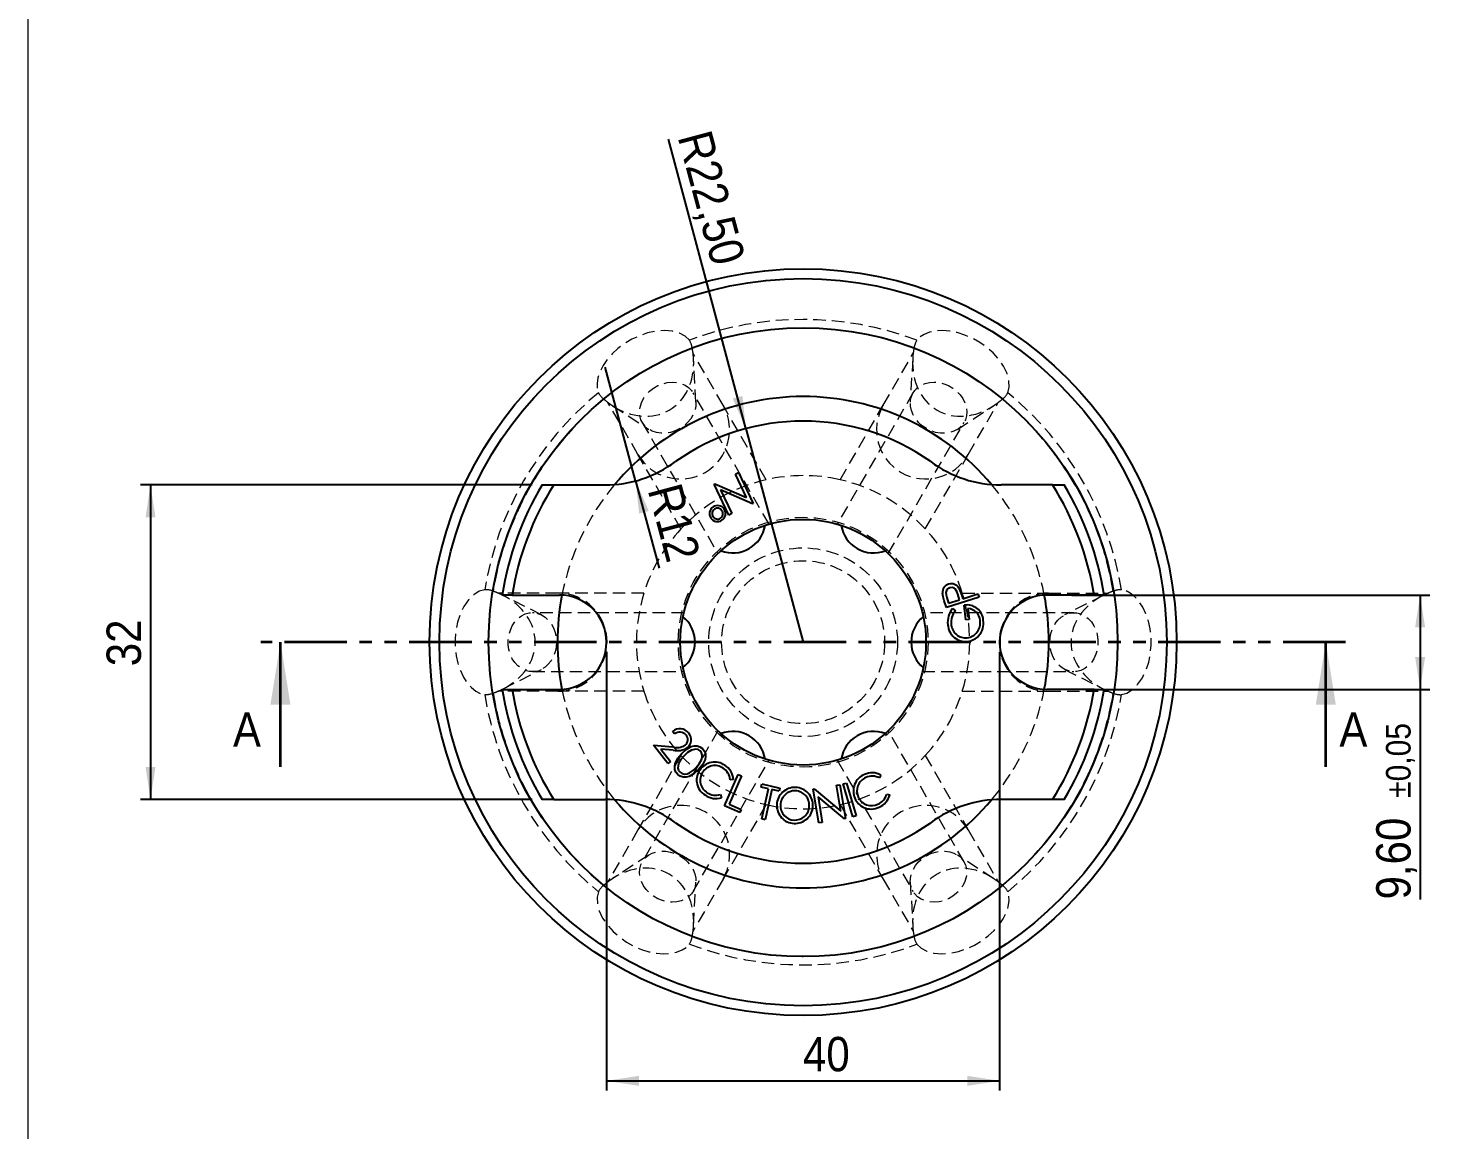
# Model space of a CAD drawing. Header units: millimetres. Extents: x -3 to 290, y 9 to 409.
# Drawn here: x 9.2 to 151.8, y 160.5 to 272.6 of the extents above; entities that cross this region are included whole.
import ezdxf

# ---------------------------------------------------------------- set-up
doc = ezdxf.new("R2010")
doc.units = ezdxf.units.MM
for name, pattern in [('SLD-Combinazione-di-due-tratteggi', [12.7, 6.35, -1.27, 1.27, -1.27, 1.27, -1.27]), ('SLD-Solido', [0]), ('SLD-Tratteggiato', [1.905, 1.27, -0.635])]:
    doc.linetypes.add(name, pattern=pattern)
doc.layers.add('D', color=3, linetype='SLD-Solido', lineweight=25)
doc.layers.add('SEZ', color=6, linetype='SLD-Combinazione-di-due-tratteggi', lineweight=35)
doc.layers.add('Q', color=2, linetype='SLD-Solido')
doc.styles.add('SLDTEXTSTYLE4', font='GOTHIC.TTF', dxfattribs={"width": 0.913})
doc.dimstyles.new('SLDDIMSTYLE0', dxfattribs={"dimtxt": 3.5, "dimasz": 3.302, "dimexe": 0, "dimexo": 0.0625, "dimgap": 0.875, "dimtad": 1, "dimrnd": 1e-09, "dimzin": 12, "dimdsep": 46, "dimtxsty": 'SLDTEXTSTYLE4', "dimsah": 1, "dimcen": 0.09, "dimadec": 0, "dimazin": 3, "dimtfac": 1, "dimtofl": 0, "dimtmove": 0, "dimatfit": 3, "dimfxl": 0, "dimfrac": 2, "dimtolj": 1, "dimtzin": 12, "dimarcsym": 0})
doc.dimstyles.new('SLDDIMSTYLE7', dxfattribs={"dimtxt": 3.5, "dimasz": 3.302, "dimexe": 0, "dimexo": 0.0625, "dimgap": 0.875, "dimtad": 1, "dimrnd": 1e-09, "dimzin": 12, "dimdsep": 46, "dimtxsty": 'SLDTEXTSTYLE4', "dimsah": 1, "dimcen": 0, "dimadec": 0, "dimazin": 3, "dimtfac": 1, "dimtofl": 0, "dimtmove": 0, "dimatfit": 3, "dimfxl": 0, "dimfrac": 2, "dimtolj": 1, "dimtzin": 12, "dimarcsym": 0})
doc.dimstyles.new('SLDDIMSTYLE9', dxfattribs={"dimtxt": 3.5, "dimasz": 3.302, "dimexe": 0, "dimexo": 0.0625, "dimgap": 0.875, "dimtad": 1, "dimrnd": 1e-09, "dimzin": 12, "dimdsep": 46, "dimtxsty": 'SLDTEXTSTYLE4', "dimsah": 1, "dimcen": 0.09, "dimadec": 0, "dimazin": 3, "dimtol": 1, "dimtp": 0.05, "dimtm": 0.05, "dimtfac": 1, "dimtofl": 0, "dimtmove": 0, "dimatfit": 3, "dimfxl": 0, "dimfrac": 2, "dimtolj": 1, "dimarcsym": 0})

# ---------------------------------------------------------------- blocks, each defined once
blk = doc.blocks.new('_D_14')
at = {"layer": 'Q'}
for p, q in [((60.48, 226.11), (20.63, 226.11)), ((21.63, 226.11), (21.63, 194.11)), ((60.48, 194.11), (20.63, 194.11))]:
    blk.add_line(p, q, dxfattribs=at)
for points in [[(21.63, 226.11), (21.13, 222.81), (22.14, 222.81)], [(21.63, 194.11), (22.14, 197.41), (21.13, 197.41)]]:
    blk.add_solid(points, dxfattribs=at)
at = {"layer": 'Q', "insert": (17.16, 207.66), "char_height": 3.5, "attachment_point": 1, "rotation": 90, "style": 'SLDTEXTSTYLE4'}
blk.add_mtext('32', dxfattribs=at)
blk = doc.blocks.new('_D_15')
at = {"layer": 'Q'}
for p, q in [((115.38, 214.91), (151.81, 214.91)), ((150.81, 214.91), (150.81, 205.31)), ((116.78, 205.31), (151.81, 205.31)), ((150.81, 205.31), (150.81, 183.93))]:
    blk.add_line(p, q, dxfattribs=at)
for points in [[(150.81, 214.91), (150.3, 211.61), (151.32, 211.61)], [(150.81, 205.31), (151.32, 208.61), (150.3, 208.61)]]:
    blk.add_solid(points, dxfattribs=at)
at = {"layer": 'Q', "attachment_point": 1, "rotation": 90, "style": 'SLDTEXTSTYLE4'}
for s, insert, char_height in [('±0,05', (147.34, 194.27), 2.5), ('9,60', (146.34, 183.93), 3.5)]:
    blk.add_mtext(s, dxfattribs=dict(at, insert=insert, char_height=char_height))
blk = doc.blocks.new('_D_16')
at = {"layer": 'Q'}
for q in [(67.88, 238.11), (73.37, 217.63)]:
    blk.add_line((70.99, 226.52), q, dxfattribs=at)
blk.add_solid([(70.99, 226.52), (71.35, 223.2), (72.33, 223.46)], dxfattribs=at)
at = {"layer": 'Q', "insert": (75.58, 226.52), "char_height": 3.5, "attachment_point": 1, "rotation": 285, "style": 'SLDTEXTSTYLE4'}
blk.add_mtext('R12', dxfattribs=at)
blk = doc.blocks.new('_D_17')
at = {"layer": 'Q'}
for q in [(74.32, 261.29), (88.03, 210.11)]:
    blk.add_line((82.21, 231.84), q, dxfattribs=at)
blk.add_solid([(82.21, 231.84), (81.85, 235.16), (80.86, 234.9)], dxfattribs=at)
at = {"layer": 'Q', "insert": (78.63, 262.44), "char_height": 3.5, "attachment_point": 1, "rotation": 285, "style": 'SLDTEXTSTYLE4'}
blk.add_mtext('R22,50', dxfattribs=at)
blk = doc.blocks.new('_D_18')
at = {"layer": 'Q'}
for p, q in [((68.03, 209.11), (68.03, 164.47)), ((108.03, 209.11), (108.03, 164.47)), ((68.03, 165.47), (108.03, 165.47))]:
    blk.add_line(p, q, dxfattribs=at)
for points in [[(68.03, 165.47), (71.33, 164.96), (71.33, 165.98)], [(108.03, 165.47), (104.73, 165.98), (104.73, 164.96)]]:
    blk.add_solid(points, dxfattribs=at)
at = {"layer": 'Q', "insert": (88.02, 169.94), "char_height": 3.5, "attachment_point": 1, "style": 'SLDTEXTSTYLE4'}
blk.add_mtext('40', dxfattribs=at)

msp = doc.modelspace()

# ---------------------------------------------------------------- linework, layer by layer
at = {"color": 179, "linetype": 'SLD-Solido', "lineweight": 18}
msp.add_line((9.17063, 8.7216), (9.17063, 408.7216), dxfattribs=at)
at = {"color": 7, "linetype": 'SLD-Tratteggiato', "lineweight": 18}
for p, q in [((79.88792, 234.21635), (76.83404, 239.50584)), ((77.12781, 234.54032), (76.88459, 238.92232)), ((96.17767, 234.21635), (99.23156, 239.50584)), ((99.18101, 238.92232), (98.93779, 234.54032)), ((84.56232, 222.12007), (76.85536, 235.46891)), ((99.21023, 235.46891), (91.5048, 222.1227)), ((71.22767, 229.21635), (68.17378, 234.50584)), ((68.65385, 234.1703), (72.32716, 231.76867)), ((84.26505, 226.63495), (79.88792, 234.21635)), ((91.80055, 226.63495), (96.17767, 234.21635)), ((103.73843, 231.76867), (107.41174, 234.1703)), ((104.83792, 229.21635), (107.89181, 234.50584)), ((71.65921, 232.46891), (79.36465, 219.1227)), ((96.69943, 219.12007), (104.40638, 232.46891)), ((75.60479, 221.63495), (71.22767, 229.21635)), ((100.4608, 221.63495), (104.83792, 229.21635)), ((63.0828, 215.10902), (56.97502, 215.10902)), ((61.42217, 212.88067), (57.50564, 214.86104)), ((71.83704, 215.10902), (63.0828, 215.10902)), ((104.22855, 215.10902), (112.9828, 215.10902)), ((112.9828, 215.10902), (119.09057, 215.10902)), ((118.55995, 214.86104), (114.64342, 212.88067)), ((75.89574, 213.10902), (60.48177, 213.10902)), ((115.58382, 213.10902), (100.17299, 213.10902)), ((57.50564, 205.357), (61.42217, 207.33736)), ((60.48177, 207.10902), (75.8926, 207.10902)), ((100.16985, 207.10902), (115.58382, 207.10902)), ((114.64342, 207.33736), (118.55995, 205.357)), ((63.0828, 205.10902), (56.97502, 205.10902)), ((71.83704, 205.10902), (63.0828, 205.10902)), ((104.22855, 205.10902), (112.9828, 205.10902)), ((112.9828, 205.10902), (119.09057, 205.10902)), ((79.36619, 201.09802), (77.73903, 198.2797)), ((104.40638, 187.74913), (96.70097, 201.0953)), ((75.60479, 198.58308), (71.22767, 191.00168)), ((100.4608, 198.58308), (104.83792, 191.00168)), ((77.31335, 197.54239), (71.65921, 187.74913)), ((76.85536, 184.74913), (84.56077, 198.0953)), ((91.50325, 198.09802), (99.21023, 184.74913)), ((84.26505, 193.58308), (79.88792, 186.00168)), ((91.80055, 193.58308), (96.17767, 186.00168)), ((71.22767, 191.00168), (68.17378, 185.71219)), ((104.83792, 191.00168), (107.89181, 185.71219)), ((72.32716, 188.44937), (68.65385, 186.04773)), ((107.41174, 186.04773), (103.73843, 188.44937)), ((79.88792, 186.00168), (76.83404, 180.71219)), ((76.88459, 181.29572), (77.12781, 185.67771)), ((96.17767, 186.00168), (99.23156, 180.71219)), ((98.93779, 185.67771), (99.18101, 181.29572))]:
    msp.add_line(p, q, dxfattribs=at)
at = {"color": 7, "linetype": 'SLD-Tratteggiato', "lineweight": 18, "flags": 128}
for points in [[(76.45651, 240.83959), (76.03142, 241.23935), (75.4568, 241.54742), (74.74387, 241.74379), (73.91359, 241.81336), (73.08653, 241.75357), (72.2136, 241.57352), (71.39835, 241.30029), (70.59615, 240.93066), (69.8667, 240.49549), (69.19325, 239.99412), (68.59955, 239.446), (68.09246, 238.86512), (67.67396, 238.25349), (67.3629, 237.6445), (67.15436, 237.02247), (67.06607, 236.43932), (67.08902, 235.94205), (67.20748, 235.49966)], [(108.85811, 235.49966), (108.99177, 236.06769), (108.97125, 236.71935), (108.78485, 237.43495), (108.42995, 238.18878), (107.96465, 238.87514), (107.37225, 239.54109), (106.72801, 240.11051), (106.0068, 240.62042), (105.26521, 241.03456), (104.49428, 241.3671), (103.72274, 241.6072), (102.96614, 241.75591), (102.2272, 241.81253), (101.54428, 241.77742), (100.90131, 241.647), (100.35215, 241.43189), (99.93297, 241.16337), (99.60908, 240.83959)], [(75.48601, 231.84069), (75.02926, 231.6178), (74.5503, 231.46255), (74.06291, 231.3794), (73.58112, 231.37074), (73.11877, 231.43684), (72.68918, 231.57577), (72.3047, 231.78355), (71.97639, 232.0542), (71.7137, 232.37993), (71.52418, 232.75138), (71.41329, 233.15785), (71.38422, 233.58765), (71.4378, 234.02842), (71.57249, 234.46748), (71.78441, 234.89219), (72.06748, 235.29035), (72.41355, 235.65049), (72.81265, 235.96225), (73.25332, 236.21667), (73.72286, 236.40642), (74.20778, 236.52605), (74.69413, 236.57212), (75.16791, 236.54329), (75.61549, 236.44041), (76.024, 236.26643), (76.38168, 236.02635), (76.67825, 235.72708), (76.90517, 235.37723), (77.05592, 234.98687), (77.12615, 234.56722), (77.11385, 234.13036), (77.01938, 233.68885), (76.84544, 233.2554), (76.59705, 232.84248), (76.28135, 232.46196), (75.90742, 232.1248), (75.48601, 231.84069)], [(100.57958, 231.84069), (100.15818, 232.1248), (99.78425, 232.46196), (99.46854, 232.84248), (99.22015, 233.2554), (99.04622, 233.68885), (98.95174, 234.13036), (98.93944, 234.56722), (99.00968, 234.98687), (99.16042, 235.37723), (99.38735, 235.72708), (99.68391, 236.02635), (100.0416, 236.26643), (100.45011, 236.44041), (100.89769, 236.54329), (101.37146, 236.57212), (101.85781, 236.52605), (102.34273, 236.40642), (102.81228, 236.21667), (103.25294, 235.96225), (103.65205, 235.65049), (103.99811, 235.29035), (104.28118, 234.89219), (104.49311, 234.46748), (104.6278, 234.02842), (104.68138, 233.58765), (104.6523, 233.15785), (104.54141, 232.75138), (104.3519, 232.37993), (104.0892, 232.0542), (103.7609, 231.78355), (103.37642, 231.57577), (102.94682, 231.43684), (102.48448, 231.37074), (102.00268, 231.3794), (101.51529, 231.46255), (101.03633, 231.6178), (100.57958, 231.84069)], [(84.15399, 221.99198), (84.4748, 222.09255), (84.54891, 222.11375)], [(91.52201, 222.11234), (91.51562, 222.11402), (91.64604, 222.07562), (91.9116, 221.99198)], [(79.38222, 219.13242), (79.37758, 219.12773), (79.47603, 219.22148), (79.68125, 219.40965)], [(96.38434, 219.40965), (96.63184, 219.1821), (96.68726, 219.12852)], [(55.6312, 215.44895), (55.08063, 215.28494), (54.51835, 214.93709), (54.00063, 214.42934), (53.51643, 213.73359), (53.15984, 213.0016), (52.87414, 212.14144), (52.70472, 211.31259), (52.62215, 210.41926), (52.63312, 209.5822), (52.73176, 208.73604), (52.9064, 207.95794), (53.15912, 207.21823), (53.47494, 206.5576), (53.85142, 205.9761), (54.28035, 205.48933), (54.74672, 205.11646), (55.18492, 204.88903), (55.6312, 204.76909)], [(120.4344, 204.76909), (120.98496, 204.93309), (121.54725, 205.28095), (122.06496, 205.7887), (122.54916, 206.48444), (122.90575, 207.21644), (123.19145, 208.07659), (123.36087, 208.90545), (123.44344, 209.79878), (123.43248, 210.63584), (123.33383, 211.48199), (123.1592, 212.26009), (122.90648, 212.99981), (122.59065, 213.66043), (122.21417, 214.24193), (121.78524, 214.7287), (121.31887, 215.10158), (120.88067, 215.329), (120.4344, 215.44895)], [(62.93923, 210.10902), (62.90388, 209.60202), (62.79885, 209.1096), (62.62717, 208.64593), (62.39376, 208.22436), (62.10535, 207.857), (61.77024, 207.55443), (61.39805, 207.32535), (60.99951, 207.17635), (60.58607, 207.11172), (60.16963, 207.13332), (59.76217, 207.24052), (59.37542, 207.43024), (59.02049, 207.69703), (58.7076, 208.0332), (58.44575, 208.42909), (58.24247, 208.87332), (58.10361, 209.35308), (58.03317, 209.8546), (58.03317, 210.36344), (58.10361, 210.86495), (58.24247, 211.34472), (58.44575, 211.78894), (58.7076, 212.18484), (59.02049, 212.52101), (59.37542, 212.7878), (59.76217, 212.97752), (60.16963, 213.08472), (60.58607, 213.10632), (60.99951, 213.04168), (61.39805, 212.89269), (61.77024, 212.66361), (62.10535, 212.36104), (62.39376, 211.99368), (62.62717, 211.5721), (62.79885, 211.10844), (62.90388, 210.61602), (62.93923, 210.10902)], [(75.80244, 212.69136), (75.87531, 213.01515), (75.89443, 213.09382)], [(113.12636, 210.10902), (113.16171, 210.61602), (113.26674, 211.10844), (113.43843, 211.5721), (113.67183, 211.99368), (113.96024, 212.36104), (114.29536, 212.66361), (114.66754, 212.89269), (115.06609, 213.04168), (115.47952, 213.10632), (115.89596, 213.08472), (116.30342, 212.97752), (116.69018, 212.7878), (117.04511, 212.52101), (117.358, 212.18484), (117.61985, 211.78894), (117.82312, 211.34472), (117.96198, 210.86495), (118.03242, 210.36344), (118.03242, 209.8546), (117.96198, 209.35308), (117.82312, 208.87332), (117.61985, 208.42909), (117.358, 208.0332), (117.04511, 207.69703), (116.69018, 207.43024), (116.30342, 207.24052), (115.89596, 207.13332), (115.47952, 207.11172), (115.06609, 207.17635), (114.66754, 207.32535), (114.29536, 207.55443), (113.96024, 207.857), (113.67183, 208.22436), (113.43843, 208.64593), (113.26674, 209.1096), (113.16171, 209.60202), (113.12636, 210.10902)], [(100.26315, 207.52668), (100.19028, 207.20289), (100.17116, 207.12422)], [(79.68125, 200.80839), (79.43727, 201.03339), (79.3787, 201.08929)], [(96.68277, 201.08528), (96.68802, 201.09031), (96.59019, 200.99743), (96.38434, 200.80839)], [(84.54299, 198.10605), (84.54997, 198.10402), (84.42062, 198.14231), (84.15399, 198.22605)], [(91.9116, 198.22605), (91.59476, 198.12726), (91.51707, 198.10449)], [(75.48601, 188.37735), (75.90742, 188.09324), (76.28135, 187.75607), (76.59705, 187.37556), (76.84544, 186.96263), (77.01938, 186.52918), (77.11385, 186.08768), (77.12615, 185.65082), (77.05592, 185.23117), (76.90517, 184.84081), (76.67825, 184.49096), (76.38168, 184.19169), (76.024, 183.95161), (75.61549, 183.77763), (75.16791, 183.67474), (74.69413, 183.64592), (74.20778, 183.69199), (73.72286, 183.81162), (73.25332, 184.00137), (72.81265, 184.25579), (72.41355, 184.56755), (72.06748, 184.92769), (71.78441, 185.32584), (71.57249, 185.75056), (71.4378, 186.18962), (71.38422, 186.63039), (71.41329, 187.06019), (71.52418, 187.46666), (71.7137, 187.8381), (71.97639, 188.16384), (72.3047, 188.43449), (72.68918, 188.64227), (73.11877, 188.7812), (73.58112, 188.84729), (74.06291, 188.83864), (74.5503, 188.75549), (75.02926, 188.60024), (75.48601, 188.37735)], [(100.57958, 188.37735), (101.03633, 188.60024), (101.51529, 188.75549), (102.00268, 188.83864), (102.48448, 188.84729), (102.94682, 188.7812), (103.37642, 188.64227), (103.7609, 188.43449), (104.0892, 188.16384), (104.3519, 187.8381), (104.54141, 187.46666), (104.6523, 187.06019), (104.68138, 186.63039), (104.6278, 186.18962), (104.49311, 185.75056), (104.28118, 185.32584), (103.99811, 184.92769), (103.65205, 184.56755), (103.25294, 184.25579), (102.81228, 184.00137), (102.34273, 183.81162), (101.85781, 183.69199), (101.37146, 183.64592), (100.89769, 183.67474), (100.45011, 183.77763), (100.0416, 183.95161), (99.68391, 184.19169), (99.38735, 184.49096), (99.16042, 184.84081), (99.00968, 185.23117), (98.93944, 185.65082), (98.95174, 186.08768), (99.04622, 186.52918), (99.22015, 186.96263), (99.46854, 187.37556), (99.78425, 187.75607), (100.15818, 188.09324), (100.57958, 188.37735)], [(67.20748, 184.71838), (67.07383, 184.15035), (67.09434, 183.49869), (67.28075, 182.78308), (67.63564, 182.02926), (68.10094, 181.3429), (68.69334, 180.67694), (69.33758, 180.10753), (70.0588, 179.59762), (70.80039, 179.18348), (71.57131, 178.85094), (72.34285, 178.61084), (73.09945, 178.46213), (73.83839, 178.40551), (74.52132, 178.44062), (75.16428, 178.57104), (75.71345, 178.78615), (76.13262, 179.05466), (76.45651, 179.37844)], [(99.60908, 179.37844), (100.03418, 178.97868), (100.60879, 178.67062), (101.32173, 178.47425), (102.15201, 178.40468), (102.97906, 178.46447), (103.85199, 178.64452), (104.66725, 178.91774), (105.46944, 179.28738), (106.19889, 179.72254), (106.87235, 180.22391), (107.46605, 180.77203), (107.97313, 181.35292), (108.39164, 181.96455), (108.70269, 182.57354), (108.91123, 183.19557), (108.99952, 183.77871), (108.97657, 184.27598), (108.85811, 184.71838)]]:
    msp.add_lwpolyline(points, dxfattribs=at)
at = {"color": 7, "linetype": 'SLD-Tratteggiato', "lineweight": 18}
for radius in [12.70736, 9.59802, 8.29038]:
    msp.add_circle((88.0328, 210.10902), radius, dxfattribs=at)
for centre, radius, start, end in [((88.0328, 210.10902), 32.83868, 69.3584846, 110.6415154), ((88.0328, 210.10902), 31.97265, 69.3384483, 110.6615517), ((74.86979, 239.8046), 1.89444, 6.6877915, 33.1158959), ((101.51982, 239.68729), 2.23131, 148.907233, 171.2890796), ((88.0328, 210.10902), 32.83868, 129.3584846, 170.6415154), ((69.16077, 236.57826), 2.23131, 208.907233, 231.2890796), ((107.16842, 236.3563), 1.89444, 306.6877915, 333.1158959), ((88.0328, 210.10902), 32.83868, 9.3584846, 50.6415154), ((88.0328, 210.10902), 31.97265, 129.3384483, 170.6615517), ((75.5578, 231.71635), 5, 210, 30), ((100.5078, 231.71635), 5, 150, 330), ((88.0328, 210.10902), 31.97265, 9.3384483, 50.6615517), ((88.0328, 210.10902), 16.95, 77.1566529, 102.8433471), ((88.0328, 210.10902), 30, 147.7690474, 170.7931038), ((88.0328, 210.10902), 25, 140.0896383, 168.9474042), ((88.0328, 210.10902), 16.95, 102.8433471, 137.1566529), ((88.0328, 210.10902), 16.95, 42.8433471, 77.1566529), ((88.0328, 210.10902), 25, 11.0525958, 39.9103617), ((88.0328, 210.10902), 30, 9.2068962, 32.2309526), ((88.0328, 210.10902), 16.95, 137.1566529, 162.8433471), ((88.0328, 210.10902), 16.95, 17.1566529, 42.8433471), ((55.73417, 213.55731), 1.89444, 66.6877915, 93.1158959), ((120.39184, 213.21805), 2.23131, 88.907233, 111.2890796), ((63.0828, 210.10902), 5, 270, 90), ((88.0328, 210.10902), 16.95, 162.8433471, 197.1566529), ((88.0328, 210.10902), 16.95, 342.8433471, 17.1566529), ((112.9828, 210.10902), 5, 90, 270), ((55.67375, 206.99999), 2.23131, 268.907233, 291.2890796), ((88.0328, 210.10902), 32.83868, 189.3584846, 230.6415154), ((88.0328, 210.10902), 31.97265, 189.3384483, 230.6615517), ((88.0328, 210.10902), 30, 189.2068962, 212.2309526), ((88.0328, 210.10902), 25, 191.0525958, 219.9103617), ((88.0328, 210.10902), 16.95, 197.1566529, 222.8433471), ((88.0328, 210.10902), 16.95, 317.1566529, 342.8433471), ((88.0328, 210.10902), 25, 320.0896383, 348.9474042), ((88.0328, 210.10902), 31.97265, 309.3384483, 350.6615517), ((88.0328, 210.10902), 32.83868, 309.3584846, 350.6415154), ((88.0328, 210.10902), 30, 327.7690474, 350.7931038), ((120.33142, 206.66073), 1.89444, 246.6877915, 273.1158959), ((88.0328, 210.10902), 16.95, 222.8433471, 257.1566529), ((88.0328, 210.10902), 16.95, 282.8433471, 317.1566529), ((75.5578, 188.50168), 5, 330, 150), ((88.0328, 210.10902), 16.95, 257.1566529, 282.8433471), ((100.5078, 188.50168), 5, 30, 210), ((68.89718, 183.86173), 1.89444, 126.6877915, 153.1158959), ((106.90482, 183.63978), 2.23131, 28.907233, 51.2890796), ((74.54577, 180.53075), 2.23131, 328.907233, 351.2890796), ((88.0328, 210.10902), 31.97265, 249.3384483, 290.6615517), ((101.1958, 180.41344), 1.89444, 186.6877915, 213.1158959), ((88.0328, 210.10902), 32.83868, 249.3584846, 290.6415154)]:
    msp.add_arc(centre, radius, start, end, dxfattribs=at)
for centre, major_axis, start_param, end_param in [((70.87455, 239.82798), (-3.50841, 6.07675), 4.229415082, 4.306951998), ((105.19105, 239.82798), (3.50841, 6.07675), 1.976233309, 2.053770225), ((70.91344, 239.76061), (-3.48772, 6.04091), 2.127148177, 4.156037131), ((70.87455, 239.82798), (-3.50841, 6.07675), 4.146623187, 4.229415082), ((105.15215, 239.76061), (3.48772, 6.04091), 2.127148177, 4.156037131), ((105.19105, 239.82798), (3.50841, 6.07675), 2.053770225, 2.13656212), ((70.87455, 239.82798), (-3.50841, 6.07675), 1.976233309, 2.053770225), ((70.87455, 239.82798), (-3.50841, 6.07675), 2.053770225, 2.13656212), ((105.19105, 239.82798), (3.50841, 6.07675), 4.146623187, 4.229415082), ((105.19105, 239.82798), (3.50841, 6.07675), 4.229415082, 4.306951998), ((53.7163, 210.10902), (-7.01683, 0), 4.229415082, 4.306951998), ((53.7163, 210.10902), (-7.01683, 0), 4.146623187, 4.229415082), ((53.79409, 210.10902), (-6.97544, 0), 2.127148177, 4.156037131), ((122.27151, 210.10902), (6.97544, 0), 2.127148177, 4.156037131), ((122.34929, 210.10902), (7.01683, 0), 2.053770225, 2.13656212), ((122.34929, 210.10902), (7.01683, 0), 1.976233309, 2.053770225), ((53.7163, 210.10902), (-7.01683, 0), 1.976233309, 2.053770225), ((53.7163, 210.10902), (-7.01683, 0), 2.053770225, 2.13656212), ((122.34929, 210.10902), (7.01683, 0), 4.146623187, 4.229415082), ((122.34929, 210.10902), (7.01683, 0), 4.229415082, 4.306951998), ((70.91344, 180.45742), (-3.48772, -6.04091), 2.127148176, 4.156037131), ((105.15215, 180.45742), (3.48772, -6.04091), 2.127148177, 4.156037131), ((70.87455, 180.39006), (-3.50841, -6.07675), 4.229415082, 4.306951998), ((70.87455, 180.39006), (-3.50841, -6.07675), 4.146623187, 4.229415082), ((105.19105, 180.39006), (3.50841, -6.07675), 2.053770225, 2.13656212), ((105.19105, 180.39006), (3.50841, -6.07675), 1.976233309, 2.053770225), ((70.87455, 180.39006), (-3.50841, -6.07675), 2.053770225, 2.13656212), ((105.19105, 180.39006), (3.50841, -6.07675), 4.146623187, 4.229415082), ((70.87455, 180.39006), (-3.50841, -6.07675), 1.976233309, 2.053770225), ((105.19105, 180.39006), (3.50841, -6.07675), 4.229415082, 4.306951998)]:
    msp.add_ellipse(centre, major_axis=major_axis, ratio=0.804605281, start_param=start_param, end_param=end_param, dxfattribs=at)
at = {"layer": 'D'}
for p, q in [((81.13677, 227.21147), (81.46349, 227.36432)), ((82.25576, 224.82345), (81.13677, 227.21147)), ((81.46349, 227.36432), (82.94356, 224.20576)), ((61.48096, 226.10902), (62.65564, 226.10902)), ((62.65564, 226.10902), (67.88115, 226.10902)), ((78.98362, 226.20256), (79.05444, 226.23551)), ((80.46369, 223.044), (78.98362, 226.20256)), ((79.05444, 226.23551), (82.25576, 224.82345)), ((79.64198, 225.60731), (80.77499, 223.18984)), ((82.87485, 224.17351), (79.64198, 225.60731)), ((113.40995, 226.10902), (108.18444, 226.10902)), ((113.40995, 226.10902), (114.58463, 226.10902)), ((82.94356, 224.20576), (82.87485, 224.17351)), ((80.77499, 223.18984), (80.46369, 223.044)), ((58.41929, 214.90902), (57.40666, 214.90902)), ((58.41929, 214.90902), (63.2328, 214.90902)), ((102.60799, 213.6426), (102.39976, 214.30376)), ((105.9278, 214.68938), (102.60799, 213.6426)), ((102.64094, 214.66273), (102.82604, 214.07589)), ((102.82604, 214.07589), (103.95485, 214.43206)), ((103.95485, 214.43206), (103.78447, 214.99647)), ((104.20515, 214.77141), (104.27946, 214.53443)), ((104.27946, 214.53443), (105.82334, 215.02101)), ((105.82334, 215.02101), (105.9278, 214.68938)), ((117.64631, 214.90902), (112.8328, 214.90902)), ((118.65893, 214.90902), (117.64631, 214.90902)), ((103.23612, 213.52839), (103.52008, 213.29001)), ((104.5998, 212.38486), (104.43013, 213.87124)), ((104.80663, 213.52278), (104.93214, 212.42272)), ((104.93214, 212.42272), (104.5998, 212.38486)), ((57.40666, 205.30902), (58.41929, 205.30902)), ((58.41929, 205.30902), (63.2328, 205.30902)), ((117.64631, 205.30902), (112.8328, 205.30902)), ((117.64631, 205.30902), (118.65893, 205.30902)), ((74.95154, 200.76997), (74.74331, 201.03289)), ((72.81101, 199.61241), (74.76785, 199.45817)), ((74.28057, 197.75164), (72.81101, 199.61241)), ((73.54579, 199.22539), (74.54489, 197.96057)), ((74.81973, 199.12443), (73.54579, 199.22539)), ((74.54489, 197.96057), (74.28057, 197.75164)), ((80.03717, 193.4489), (81.4254, 196.63971)), ((81.74651, 196.50019), (80.4922, 193.61717)), ((80.93823, 196.14056), (80.59468, 196.11462)), ((81.4254, 196.63971), (81.74651, 196.50019)), ((83.74686, 195.34893), (83.81978, 195.67776)), ((83.81978, 195.67776), (85.67635, 195.26269)), ((91.43571, 195.54647), (91.77575, 195.60116)), ((91.86269, 192.90675), (91.43571, 195.54647)), ((91.77575, 195.60116), (92.33385, 192.15234)), ((92.11701, 195.67683), (92.45145, 195.77569)), ((93.10419, 192.32477), (92.11701, 195.67683)), ((92.45145, 195.77569), (93.43863, 192.42363)), ((95.94996, 196.59158), (95.7873, 196.28799)), ((62.65564, 194.10902), (61.48096, 194.10902)), ((62.65564, 194.10902), (67.88115, 194.10902)), ((79.61171, 194.60651), (79.72739, 194.28329)), ((84.50407, 195.17926), (83.74686, 195.34893)), ((83.82048, 192.12377), (84.50407, 195.17926)), ((84.84902, 195.10214), (84.16543, 192.04665)), ((85.60343, 194.93387), (84.84902, 195.10214)), ((85.67635, 195.26269), (85.60343, 194.93387)), ((89.06802, 195.16296), (89.14304, 195.17558)), ((89.62611, 191.71414), (89.06802, 195.16296)), ((89.14304, 195.17558), (91.86269, 192.90675)), ((89.56021, 194.3791), (89.98228, 191.77233)), ((92.25672, 192.14042), (89.56021, 194.3791)), ((96.52488, 194.64597), (96.85931, 194.56884)), ((113.40995, 194.10902), (108.18444, 194.10902)), ((114.58463, 194.10902), (113.40995, 194.10902)), ((81.58385, 192.77583), (80.03717, 193.4489)), ((80.4922, 193.61717), (81.71776, 193.08362)), ((81.71776, 193.08362), (81.58385, 192.77583)), ((84.16543, 192.04665), (83.82048, 192.12377)), ((89.98228, 191.77233), (89.62611, 191.71414)), ((92.33385, 192.15234), (92.25672, 192.14042)), ((93.43863, 192.42363), (93.10419, 192.32477))]:
    msp.add_line(p, q, dxfattribs=at)
at = {"layer": 'D', "flags": 128}
for points in [[(102.94733, 215.65272), (102.75349, 215.54942), (102.61176, 215.38157), (102.54752, 215.17183), (102.57293, 214.91376), (102.64094, 214.66273)], [(103.78447, 214.99647), (103.67868, 215.28037), (103.5127, 215.53169), (103.38964, 215.61959), (103.24681, 215.66957), (102.94733, 215.65272)], [(103.88473, 215.59803), (104.08125, 215.14193), (104.20515, 214.77141)], [(102.39976, 214.30376), (102.27367, 214.73773), (102.20765, 215.08621)], [(75.28457, 196.64881), (75.09639, 196.88526), (74.98737, 197.16703), (74.96544, 197.46849), (75.02314, 197.76558), (75.29918, 198.3026), (75.68771, 198.7676)], [(75.91978, 198.53693), (75.60624, 198.17329), (75.3624, 197.76125), (75.29739, 197.29069), (75.36621, 197.06128), (75.50753, 196.86826)], [(75.68771, 198.7676), (76.12993, 199.18265), (76.65065, 199.48918), (76.94452, 199.56223), (77.24694, 199.55608), (77.53493, 199.46377), (77.78196, 199.28923)], [(77.56392, 199.04244), (77.36337, 199.17302), (77.13033, 199.2288), (76.66403, 199.13657), (76.26587, 198.87013), (75.91978, 198.53693)], [(77.16217, 197.36185), (77.47032, 197.72985), (77.70274, 198.14878), (77.7668, 198.37984), (77.77179, 198.61907), (77.70412, 198.84872), (77.56392, 199.04244)], [(77.78196, 199.28923), (77.97161, 199.05095), (78.08309, 198.76756), (78.1089, 198.46404), (78.05627, 198.16367), (77.79112, 197.61595), (77.40406, 197.1438)], [(77.40406, 197.1438), (76.95481, 196.73102), (76.4234, 196.43583), (76.12639, 196.3675), (75.82215, 196.37787), (75.53321, 196.47339), (75.28457, 196.64881)], [(76.45755, 196.80516), (76.87448, 197.08867), (77.16217, 197.36185)]]:
    msp.add_lwpolyline(points, dxfattribs=at)
at = {"layer": 'D'}
for radius in [38, 37, 32, 12.5]:
    msp.add_circle((88.0328, 210.10902), radius, dxfattribs=at)
for centre, radius, start, end in [((88.0328, 210.10902), 25, 39.9103617, 140.0896383), ((88.0328, 210.10902), 22.5, 54.7442964, 125.2557036), ((67.88115, 238.10902), 12, 270, 306.6556354), ((108.18444, 238.10902), 12, 233.3443646, 270), ((88.0328, 210.10902), 31, 148.927049, 171.0925579), ((88.0328, 210.10902), 30, 147.7690474, 170.7931038), ((88.0328, 210.10902), 30, 9.2068962, 32.2309526), ((88.0328, 210.10902), 31, 8.9074421, 31.072951), ((79.32329, 223.20708), 0.80501, 32.4112826, 124.2193643), ((79.30574, 223.19431), 0.806, 122.6770845, 214.2119468), ((79.31496, 223.17886), 0.80513, 212.9338496, 304.0625792), ((79.31432, 223.21406), 0.54348, 124.9364419, 215.2649708), ((79.33551, 223.17568), 0.54037, 210.6407507, 302.3919514), ((79.29766, 223.19064), 0.55379, 32.5403278, 122.1340591), ((79.31312, 223.17319), 0.55063, 304.4983634, 34.937909), ((79.32458, 223.19296), 0.81159, 302.9421626, 33.3020848), ((80.87846, 222.50069), 3.31479, 248.8277653, 351.1722347), ((95.18713, 222.50069), 3.31479, 188.8277653, 291.1722347), ((103.06803, 215.16261), 0.86377, 105.3514796, 185.0746467), ((103.13169, 215.19103), 0.85599, 28.38971, 109.9685043), ((88.0328, 210.10902), 25, 168.9474042, 191.0525958), ((63.2328, 210.10902), 4.8, 270, 90), ((112.8328, 210.10902), 4.8, 90, 270), ((88.0328, 210.10902), 25, 348.9474042, 11.0525958), ((73.72413, 210.10902), 3.31479, 308.8277653, 51.1722347), ((102.34146, 210.10902), 3.31479, 128.8277653, 231.1722347), ((104.94164, 212.12973), 2.20568, 140.6456142, 186.6830706), ((104.99535, 212.07705), 1.9099, 140.5732384, 184.6317358), ((104.70871, 212.23291), 1.66185, 3.5733227, 99.650289), ((104.75797, 212.24211), 1.28159, 2.9978794, 87.8236692), ((104.57689, 212.00685), 1.83084, 184.1912407, 276.2366563), ((104.59707, 212.05248), 1.51095, 184.9227081, 274.9753348), ((104.50504, 212.08077), 1.54969, 278.276318, 8.4742794), ((104.47703, 212.04033), 1.91336, 317.5025544, 8.9041998), ((104.5949, 211.92814), 1.75067, 275.9304828, 317.6035156), ((88.0328, 210.10902), 31, 188.9074421, 211.072951), ((88.0328, 210.10902), 30, 189.2068962, 212.2309526), ((88.0328, 210.10902), 30, 327.7690474, 350.7931038), ((88.0328, 210.10902), 31, 328.927049, 351.0925579), ((75.48039, 200.14256), 1.15584, 37.9075361, 129.6206715), ((75.48151, 200.13521), 0.82691, 39.572055, 129.8591558), ((75.55549, 200.18871), 0.73582, 309.5729504, 40.0312295), ((75.6012, 200.17885), 1.03922, 307.9435447, 40.4222441), ((80.87846, 197.71735), 3.31479, 8.8277653, 111.1722347), ((95.18713, 197.71735), 3.31479, 68.8277653, 171.1722347), ((75.21266, 200.95028), 1.557, 253.4000108, 301.4163288), ((75.24848, 200.94425), 1.86964, 256.7429201, 302.0349415), ((76.0239, 197.4595), 0.78499, 228.8668512, 303.5330646), ((79.02071, 196.06176), 1.82283, 145.4783818, 187.5945625), ((79.02515, 196.11568), 1.79654, 54.5930067, 146.9755891), ((79.03058, 196.05627), 1.46832, 146.3903879, 239.3017938), ((79.04926, 196.07899), 1.47159, 55.4545548, 147.5297528), ((79.09128, 196.00918), 1.5071, 4.012031, 58.2763361), ((79.13, 196.02883), 1.81168, 3.5358917, 58.891017), ((79.00396, 196.09024), 1.81025, 188.5580684, 239.4806316), ((94.93756, 194.96866), 1.79627, 111.8624146, 204.2989343), ((94.9802, 194.96935), 1.47055, 112.7130929, 204.8742595), ((95.06714, 195.00823), 1.81283, 60.8573884, 116.1327667), ((95.06286, 194.96364), 1.50955, 61.3207526, 115.5245402), ((67.88115, 182.10902), 12, 53.3443646, 90), ((88.0328, 210.10902), 25, 219.9103617, 320.0896383), ((79.15266, 196.04405), 1.85218, 234.7870775, 288.0772592), ((79.14019, 196.0781), 1.54529, 236.2189336, 287.7660583), ((87.17199, 193.50949), 1.81516, 87.1767869, 178.0787498), ((87.19643, 193.50556), 1.47684, 87.5061618, 178.193601), ((87.19243, 193.50802), 1.47456, 356.562279, 87.3467269), ((87.21846, 193.5139), 1.80906, 356.4338633, 88.6400352), ((94.9822, 194.9359), 1.82411, 202.7838407, 244.8743415), ((94.99065, 194.93928), 1.46772, 203.6377781, 296.6281319), ((95.03401, 195.0422), 1.54262, 293.4734873, 345.1164125), ((95.06656, 195.03695), 1.85286, 292.0935944, 345.3662324), ((108.18444, 182.10902), 12, 90, 126.6556354), ((87.16109, 193.46986), 1.80604, 176.8106794, 268.2216686), ((87.17202, 193.45749), 1.45477, 176.2705283, 267.5546218), ((87.21767, 193.46878), 1.8076, 266.4276212, 357.8629144), ((87.20185, 193.46432), 1.46317, 266.3989773, 358.2486557), ((94.94735, 194.96522), 1.83639, 246.2474293, 296.3858023), ((88.0328, 210.10902), 22.5, 234.7442964, 305.2557036)]:
    msp.add_arc(centre, radius, start, end, dxfattribs=at)
at = {"layer": 'SEZ'}
msp.add_line((143.2128, 210.10902), (32.8528, 210.10902), dxfattribs=at)
at = {"layer": 'SEZ', "linetype": 'SLD-Solido'}
for p, q in [((34.8528, 197.40902), (34.8528, 210.10902)), ((141.2128, 197.40902), (141.2128, 210.10902))]:
    msp.add_line(p, q, dxfattribs=at)
at = {"layer": 'SEZ'}
for points in [[(34.8528, 210.10902), (33.8368, 203.75902), (35.8688, 203.75902)], [(141.2128, 210.10902), (140.1968, 203.75902), (142.2288, 203.75902)]]:
    msp.add_solid(points, dxfattribs=at)

# ---------------------------------------------------------------- texts
at = {"layer": 'SEZ', "char_height": 3.5, "attachment_point": 1, "style": 'SLDTEXTSTYLE4'}
for insert in [(30.02313, 202.96372), (142.5927, 202.96372)]:
    msp.add_mtext('A', dxfattribs=dict(at, insert=insert))

# ---------------------------------------------------------------- dimensions: what is measured, and where the dimension line sits
at = {"layer": 'Q'}
for center, mpoint, picture, middle in [((88.0328, 210.10902), (82.20937, 231.84235), '_D_17', (76.17039, 254.38019)), ((67.88115, 238.10902), (70.98698, 226.51791), '_D_16', (72.38777, 221.29015))]:
    dim = msp.add_radius_dim(center=center, mpoint=mpoint, dimstyle='SLDDIMSTYLE7', dxfattribs=at)
    dim.commit()
    dim.dimension.update_dxf_attribs({"geometry": picture, "text_midpoint": middle, "dimtype": 164})
for base, p1, p2, dimstyle, picture, middle in [((18.85684, 194.10902), (61.48096, 226.10902), (61.48096, 194.10902), 'SLDDIMSTYLE0', '_D_14', (18.85684, 210.24123)), ((148.0328, 205.30902), (63.2328, 214.90902), (63.2328, 205.30902), 'SLDDIMSTYLE9', '_D_15', (148.0328, 193.24681))]:
    dim = msp.add_linear_dim(base=base, p1=p1, p2=p2, angle=90, dimstyle=dimstyle, dxfattribs=at)
    dim.commit()
    dim.dimension.update_dxf_attribs({"geometry": picture, "text_midpoint": middle, "dimtype": 160})
dim = msp.add_linear_dim(base=(108.0328, 165.47082), p1=(68.0328, 210.10902), p2=(108.0328, 210.10902), dimstyle='SLDDIMSTYLE0', dxfattribs=at)
dim.commit()
dim.dimension.update_dxf_attribs({"geometry": '_D_18', "text_midpoint": (90.61075, 165.47082), "dimtype": 160})

doc.saveas('drawing.dxf')
